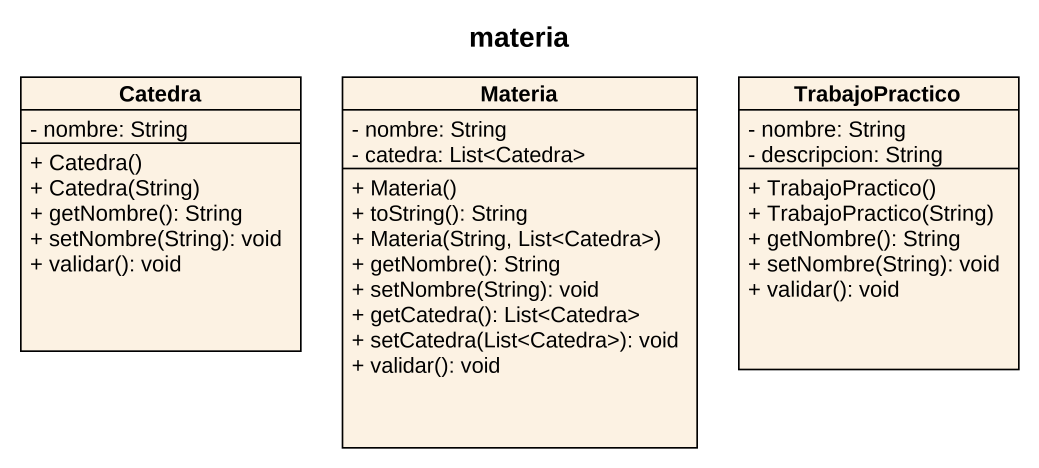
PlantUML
@startuml
title materia
hide circle
hide empty members
skinparam classAttributeIconSize 0
class Catedra {
  - nombre: String
  + Catedra()
  + Catedra(String)
  + getNombre(): String
  + setNombre(String): void
  + validar(): void
}
class Materia {
  - nombre: String
  - catedra: List<Catedra>
  + Materia()
  + toString(): String
  + Materia(String, List<Catedra>)
  + getNombre(): String
  + setNombre(String): void
  + getCatedra(): List<Catedra>
  + setCatedra(List<Catedra>): void
  + validar(): void
}
class TrabajoPractico {
  - nombre: String
  - descripcion: String
  + TrabajoPractico()
  + TrabajoPractico(String)
  + getNombre(): String
  + setNombre(String): void
  + validar(): void
}
@enduml
